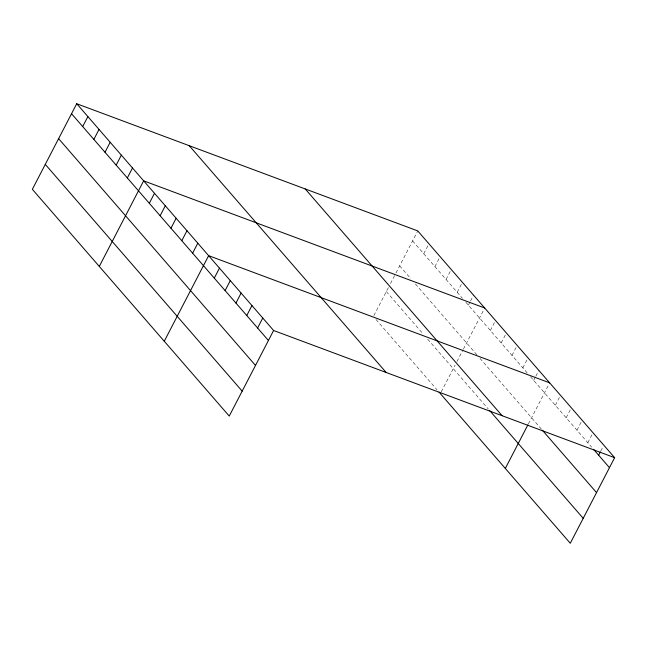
<?xml version="1.0" encoding="UTF-8"?>
<svg xmlns="http://www.w3.org/2000/svg" width="647" height="647" viewBox="0 0 647 647"><rect width="100%" height="100%" fill="white"/><g stroke="black" fill="none" stroke-linecap="round" stroke-linejoin="round"><path stroke-width="0.49" stroke-dasharray="3.23 2.43" d="M373.861 315.615L388.629 287.122M390.464 283.58L395.519 273.827M395.98 272.945L417.76 230.914M423.745 253.753L428.921 243.765M434.905 266.604L440.081 256.616M446.058 279.447L451.234 269.467M457.219 292.298L462.395 282.318M468.371 305.149L470.094 301.825M470.531 300.992L473.547 295.169M441.262 391.823L455.108 365.11M456.944 361.568L462.92 350.043M463.381 349.154L484.708 308.012M490.361 330.471L495.537 320.491M501.19 342.942L506.366 332.962M512.02 355.413L517.188 345.433M522.849 367.884L528.017 357.904M533.67 380.363L535.401 377.031M535.829 376.198L538.846 370.375M528.356 423.987L549.675 382.846M555.328 405.305L560.504 395.317M566.157 417.776L571.333 407.788M576.987 430.247L582.163 420.267M587.816 442.718L592.992 432.738M600.804 451.032L603.392 446.042M412.592 240.902L462.468 298.348M465.751 302.125L527.305 373.02M530.491 376.691L591.641 447.126M399.652 265.852L410.813 278.703M415.406 283.993L477.429 355.421M479.977 358.357L542.396 430.255M386.332 291.554L423.081 333.884M427.675 339.174L488.307 409.009M376.02 319.529L437.057 389.826"/><path stroke-width="0.97" d="M76.718 103.73L32.35 189.32L229.24 416.086L273.6 330.496L76.718 103.73L417.76 230.914L614.65 457.68L570.282 543.27L439.03 392.098M82.695 126.561L87.871 116.581M93.855 139.412L99.031 129.432M105.008 152.263L110.184 142.275M116.169 165.114L121.345 155.126M127.322 177.965L132.498 167.977M99.29 266.418L143.658 180.828L484.708 308.012M149.311 203.287L154.487 193.299M160.141 215.758L165.317 205.77M170.97 228.229L176.146 218.241M181.799 240.7L186.975 230.72M192.628 253.171L197.804 243.191M164.265 341.252L208.633 255.662L549.675 382.846M214.286 278.113L219.462 268.133M225.116 290.592L230.283 280.604M235.945 303.063L241.113 293.075M246.766 315.534L251.942 305.546M257.595 328.005L262.771 318.017M505.315 468.436L527.895 424.877M598.645 455.189L600.367 451.865M273.6 330.496L614.65 457.68M593.55 449.325L609.474 467.66M542.396 430.255L596.542 492.618M305.214 188.948L502.104 415.706M489.577 410.473L583.214 518.32M189.264 145.704L386.146 372.462M71.542 113.71L268.424 340.476M58.61 138.66L255.492 365.426M45.282 164.37L242.172 391.136"/></g></svg>
